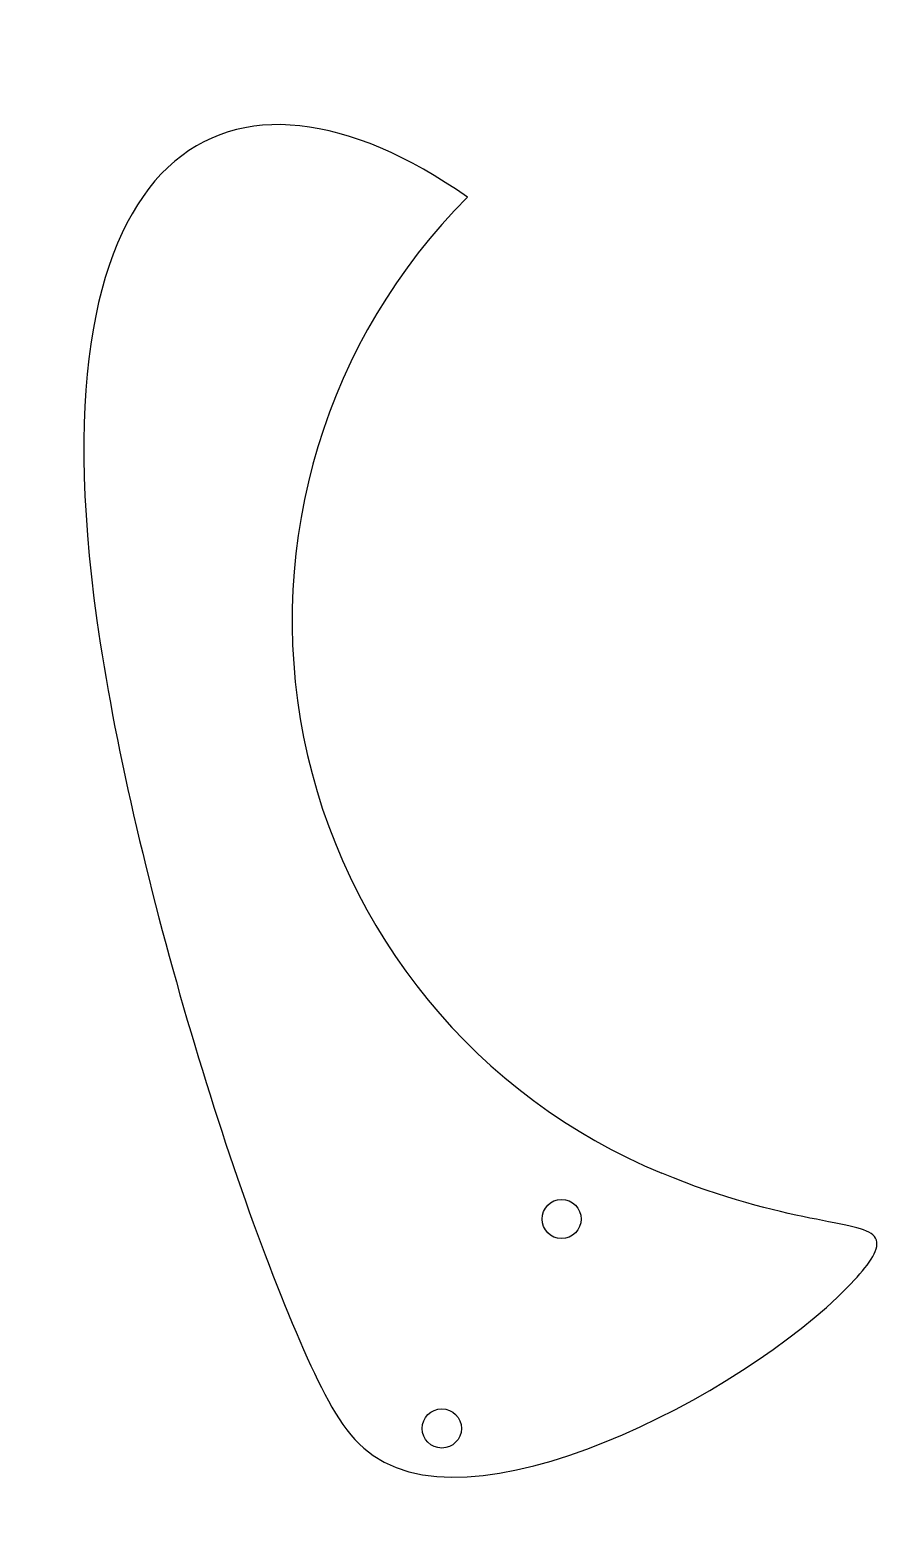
# Model space of a CAD drawing. Extents: x 9.09 to 12.79, y 9.73 to 16.26.
import ezdxf

# ---------------------------------------------------------------- set-up
doc = ezdxf.new("R2010")
doc.units = 0
doc.header["$MEASUREMENT"] = 0
doc.layers.get('0').update_dxf_attribs({"linetype": 'CONTINUOUS'})

msp = doc.modelspace()

# ---------------------------------------------------------------- linework, layer by layer
for centre in [(11.3984, 11.0974), (10.8784, 10.1874)]:
    msp.add_circle(centre, 0.085)
at = {"color": 7, "linetype": 'Continuous'}
msp.add_arc((12.8284, 13.698), 2.6, 135, 247.5, dxfattribs=at)
msp.add_open_spline([(10.9899, 15.5364), (9.9564, 16.2626), (8.6522, 15.5189), (10.0767, 10.8495), (10.7858, 9.5741), (12.4675, 10.4959), (12.8697, 11.1046), (12.3773, 11.0722), (11.8334, 11.2959)], degree=3, knots=[0, 0, 0, 0, 0.421503, 0.634965, 0.685832, 0.903025, 0.937157, 1, 1, 1, 1], dxfattribs=at)

doc.saveas('drawing.dxf')
